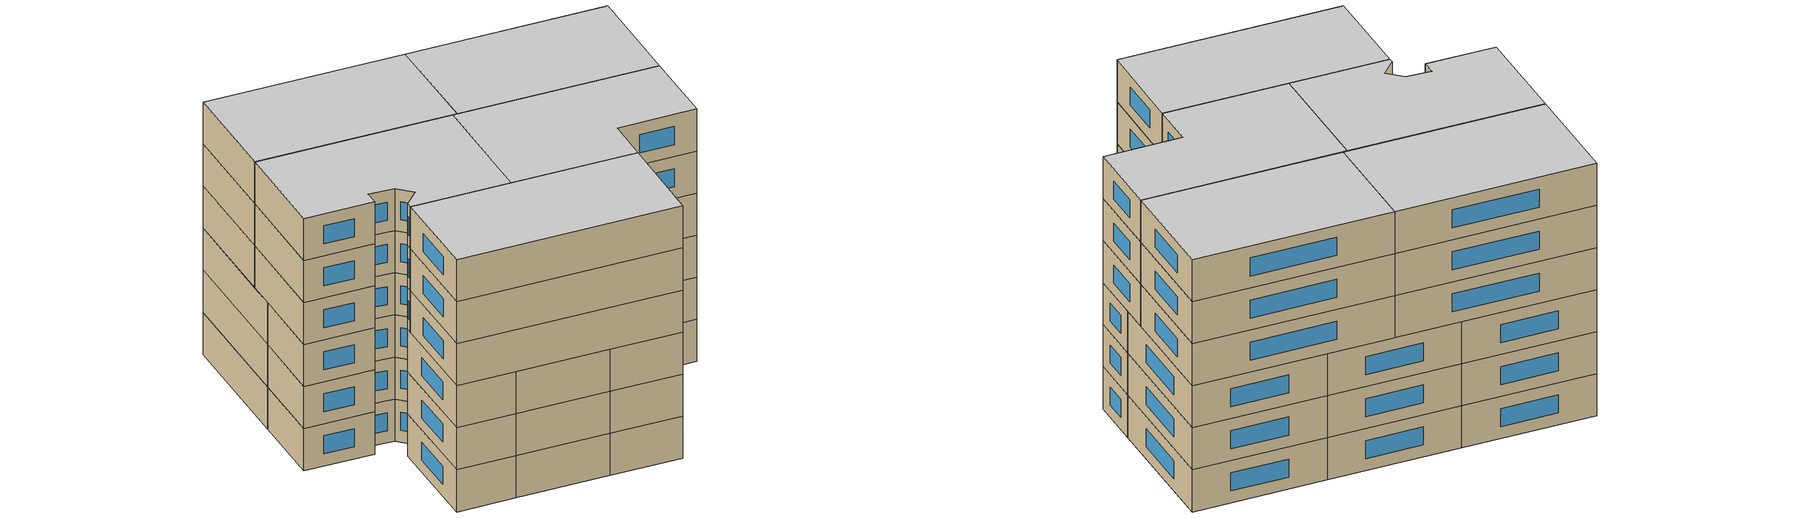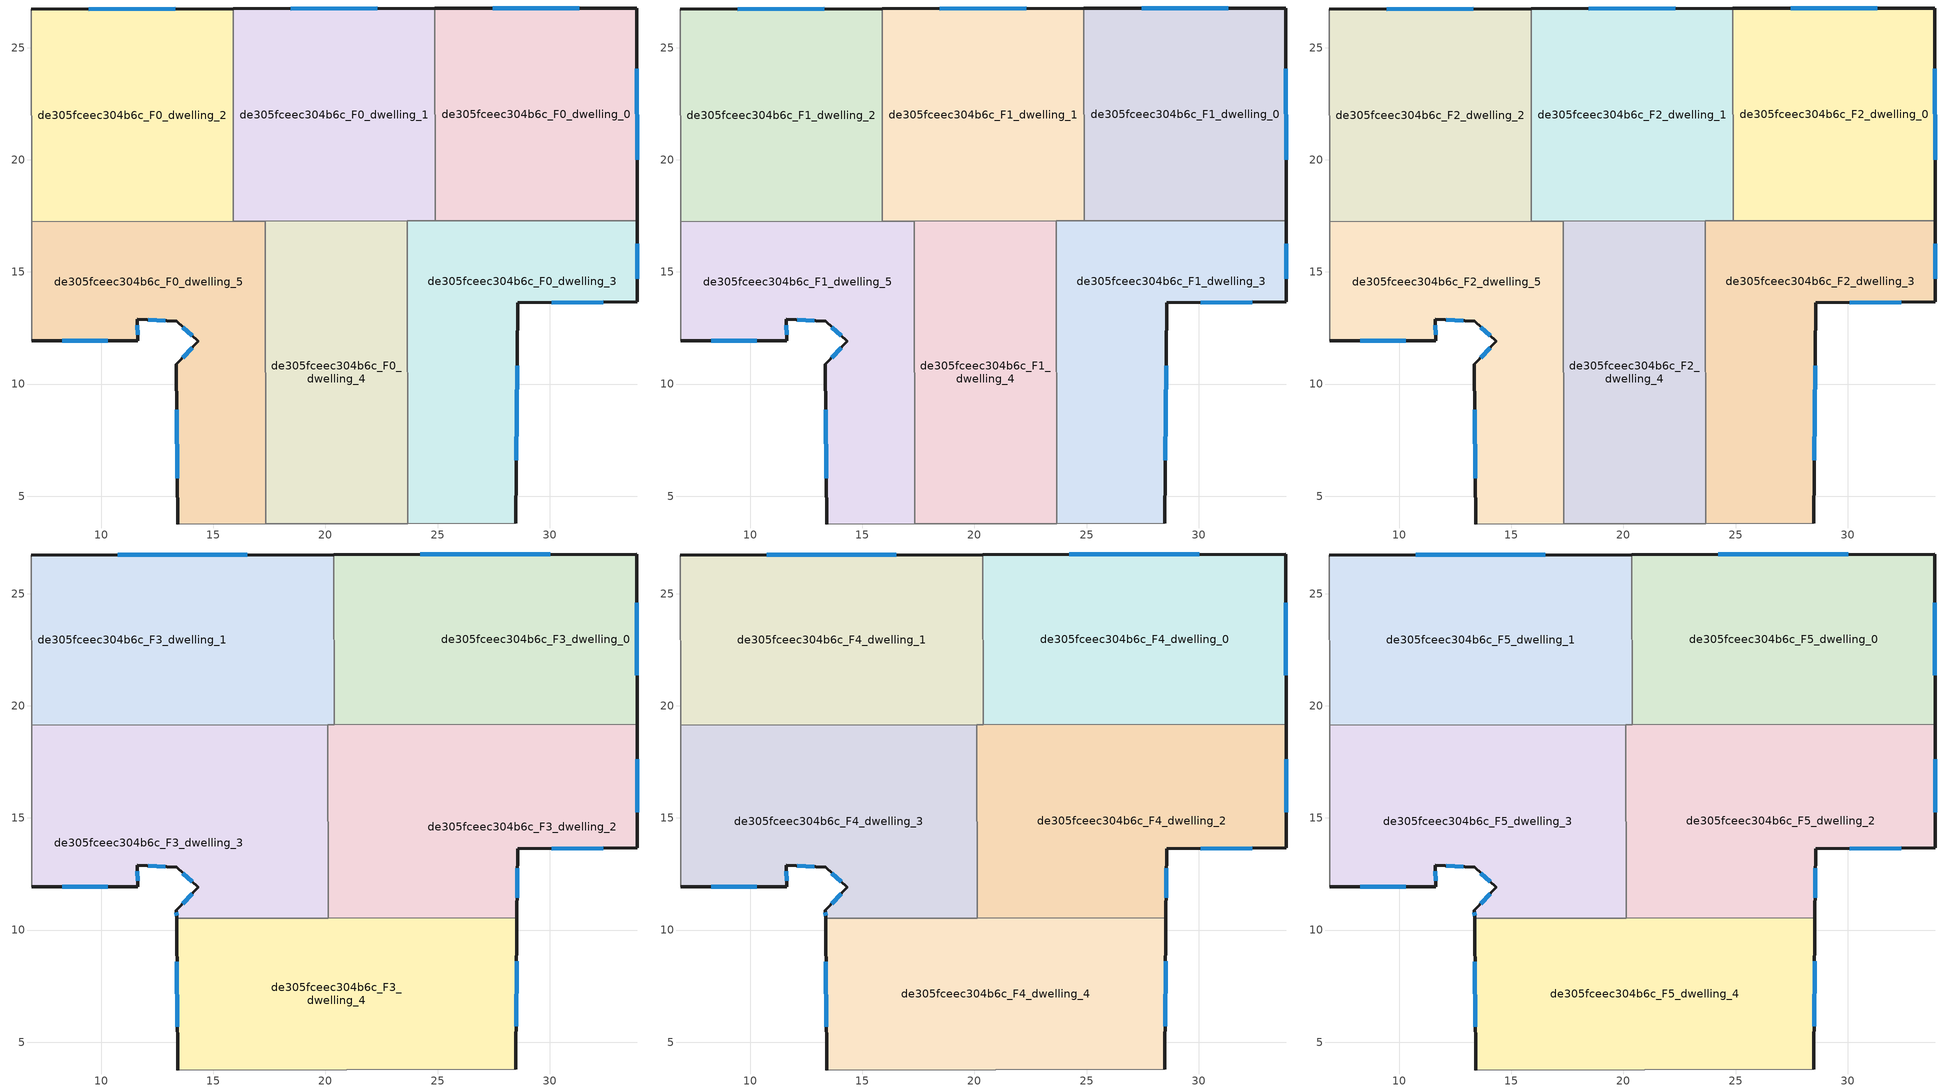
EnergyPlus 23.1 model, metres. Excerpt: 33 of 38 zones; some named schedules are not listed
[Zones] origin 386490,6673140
de305fceec304b6c_F0_dwelling_0
 floor ground (EU_floor_Construction): 33.88,26.77 33.9,17.29 24.9,17.28 24.88,26.75 z0
 wall outside (EU_wall_Construction): 33.9,17.29 33.88,26.77 24.88,26.75 z0:3
 wall to de305fceec304b6c_F0_dwelling_1 (EU_wall_Construction): 24.88,26.75 24.9,17.28 z0:3
 wall to de305fceec304b6c_F0_dwelling_3 (EU_wall_Construction): 24.9,17.28 33.9,17.29 z0:3
 window (EU_Window_Construction): 31.31,26.76 27.45,26.75 / 33.89,20 33.88,24.06 z0.86:2.14
de305fceec304b6c_F0_dwelling_1
 floor ground (EU_floor_Construction): 24.88,26.75 24.9,17.28 15.9,17.26 15.88,26.73 z0
 wall outside (EU_wall_Construction): 24.88,26.75 15.88,26.73 z0:3
 wall to de305fceec304b6c_F0_dwelling_2 (EU_wall_Construction): 15.88,26.73 15.9,17.26 z0:3
 wall to de305fceec304b6c_F0_dwelling_4 (EU_wall_Construction): 17.33,17.26 23.65,17.27 z0:3
 wall to de305fceec304b6c_F0_dwelling_3 (EU_wall_Construction): 23.65,17.27 24.9,17.28 z0:3
 wall to de305fceec304b6c_F0_dwelling_5 (EU_wall_Construction): 15.9,17.26 17.33,17.26 z0:3
 window (EU_Window_Construction): 22.31,26.74 18.45,26.74 z0.86:2.14
de305fceec304b6c_F0_dwelling_2
 floor ground (EU_floor_Construction): 15.88,26.73 15.9,17.26 6.9,17.24 6.89,26.72 z0
 wall outside (EU_wall_Construction): 15.88,26.73 6.89,26.72 z0:3
 wall adiabatic (EU_wall_Construction): 6.89,26.72 6.9,17.24 z0:3
 wall to de305fceec304b6c_F0_dwelling_5 (EU_wall_Construction): 6.9,17.24 15.9,17.26 z0:3
 window (EU_Window_Construction): 13.31,26.73 9.46,26.72 z0.86:2.14
de305fceec304b6c_F0_dwelling_3
 floor ground (EU_floor_Construction): 33.9,17.29 33.9,13.67 28.57,13.62 28.49,3.79 23.67,3.78 23.65,17.27 z0
 wall outside (EU_wall_Construction): 28.49,3.79 28.57,13.62 33.9,13.67 33.9,17.29 z0:3
 wall adiabatic (EU_wall_Construction): 23.67,3.78 28.49,3.79 z0:3
 wall to de305fceec304b6c_F0_dwelling_4 (EU_wall_Construction): 23.65,17.27 23.67,3.78 z0:3
 window (EU_Window_Construction): 28.51,6.6 28.54,10.81 / 33.9,14.71 33.9,16.26 / 30.09,13.64 32.38,13.66 z0.86:2.14
de305fceec304b6c_F0_dwelling_4
 floor ground (EU_floor_Construction): 23.65,17.27 23.67,3.78 17.35,3.77 17.33,17.26 z0
 wall to de305fceec304b6c_F0_dwelling_5 (EU_wall_Construction): 17.33,17.26 17.35,3.77 z0:3
 wall adiabatic (EU_wall_Construction): 17.35,3.77 23.67,3.78 z0:3
de305fceec304b6c_F0_dwelling_5
 floor ground (EU_floor_Construction): 17.33,17.26 17.35,3.77 13.41,3.76 13.36,10.89 14.33,11.91 13.37,12.79 11.61,12.89 11.64,11.93 6.91,11.93 6.9,17.24 z0
 wall outside (EU_wall_Construction): 6.91,11.93 11.64,11.93 11.61,12.89 13.37,12.79 14.33,11.91 13.36,10.89 13.41,3.76 z0:3
 wall adiabatic (EU_wall_Construction): 6.9,17.24 6.91,11.93 / 13.41,3.76 17.35,3.77 z0:3
 window (EU_Window_Construction): 8.26,11.93 10.29,11.93 / 13.38,8.85 13.4,5.8 / 14.06,11.62 13.64,11.18 / 13.65,12.54 14.06,12.16 / 12.11,12.86 12.87,12.82 / 11.63,12.21 11.62,12.61 z0.86:2.14
de305fceec304b6c_F1_dwelling_0
 floor to de305fceec304b6c_F0_dwelling_0 (EU_floor_Construction): 33.88,26.77 33.9,17.29 24.9,17.28 24.88,26.75 z3
 wall outside (EU_wall_Construction): 33.9,17.29 33.88,26.77 24.88,26.75 z3:6
 wall to de305fceec304b6c_F1_dwelling_1 (EU_wall_Construction): 24.88,26.75 24.9,17.28 z3:6
 wall to de305fceec304b6c_F1_dwelling_3 (EU_wall_Construction): 24.9,17.28 33.9,17.29 z3:6
 window (EU_Window_Construction): 31.31,26.76 27.45,26.75 / 33.89,20 33.88,24.06 z3.86:5.14
de305fceec304b6c_F1_dwelling_1
 floor to de305fceec304b6c_F0_dwelling_1 (EU_floor_Construction): 24.88,26.75 24.9,17.28 15.9,17.26 15.88,26.73 z3
 wall outside (EU_wall_Construction): 24.88,26.75 15.88,26.73 z3:6
 wall to de305fceec304b6c_F1_dwelling_2 (EU_wall_Construction): 15.88,26.73 15.9,17.26 z3:6
 wall to de305fceec304b6c_F1_dwelling_4 (EU_wall_Construction): 17.33,17.26 23.65,17.27 z3:6
 wall to de305fceec304b6c_F1_dwelling_3 (EU_wall_Construction): 23.65,17.27 24.9,17.28 z3:6
 wall to de305fceec304b6c_F1_dwelling_5 (EU_wall_Construction): 15.9,17.26 17.33,17.26 z3:6
 window (EU_Window_Construction): 22.31,26.74 18.45,26.74 z3.86:5.14
de305fceec304b6c_F1_dwelling_2
 floor to de305fceec304b6c_F0_dwelling_2 (EU_floor_Construction): 15.88,26.73 15.9,17.26 6.9,17.24 6.89,26.72 z3
 wall outside (EU_wall_Construction): 15.88,26.73 6.89,26.72 z3:6
 wall adiabatic (EU_wall_Construction): 6.89,26.72 6.9,17.24 z3:6
 wall to de305fceec304b6c_F1_dwelling_5 (EU_wall_Construction): 6.9,17.24 15.9,17.26 z3:6
 window (EU_Window_Construction): 13.31,26.73 9.46,26.72 z3.86:5.14
de305fceec304b6c_F1_dwelling_3
 floor to de305fceec304b6c_F0_dwelling_3 (EU_floor_Construction): 33.9,17.29 33.9,13.67 28.57,13.62 28.49,3.79 23.67,3.78 23.65,17.27 z3
 wall outside (EU_wall_Construction): 28.49,3.79 28.57,13.62 33.9,13.67 33.9,17.29 z3:6
 wall adiabatic (EU_wall_Construction): 23.67,3.78 28.49,3.79 z3:6
 wall to de305fceec304b6c_F1_dwelling_4 (EU_wall_Construction): 23.65,17.27 23.67,3.78 z3:6
 window (EU_Window_Construction): 28.51,6.6 28.54,10.81 / 33.9,14.71 33.9,16.26 / 30.09,13.64 32.38,13.66 z3.86:5.14
de305fceec304b6c_F1_dwelling_4
 floor to de305fceec304b6c_F0_dwelling_4 (EU_floor_Construction): 23.65,17.27 23.67,3.78 17.35,3.77 17.33,17.26 z3
 wall to de305fceec304b6c_F1_dwelling_5 (EU_wall_Construction): 17.33,17.26 17.35,3.77 z3:6
 wall adiabatic (EU_wall_Construction): 17.35,3.77 23.67,3.78 z3:6
de305fceec304b6c_F1_dwelling_5
 floor to de305fceec304b6c_F0_dwelling_5 (EU_floor_Construction): 17.33,17.26 17.35,3.77 13.41,3.76 13.36,10.89 14.33,11.91 13.37,12.79 11.61,12.89 11.64,11.93 6.91,11.93 6.9,17.24 z3
 wall outside (EU_wall_Construction): 6.91,11.93 11.64,11.93 11.61,12.89 13.37,12.79 14.33,11.91 13.36,10.89 13.41,3.76 z3:6
 wall adiabatic (EU_wall_Construction): 6.9,17.24 6.91,11.93 / 13.41,3.76 17.35,3.77 z3:6
 window (EU_Window_Construction): 8.26,11.93 10.29,11.93 / 13.38,8.85 13.4,5.8 / 14.06,11.62 13.64,11.18 / 13.65,12.54 14.06,12.16 / 12.11,12.86 12.87,12.82 / 11.63,12.21 11.62,12.61 z3.86:5.14
de305fceec304b6c_F2_dwelling_0
 floor to de305fceec304b6c_F1_dwelling_0 (EU_floor_Construction): 33.88,26.77 33.9,17.29 24.9,17.28 24.88,26.75 z6
 wall outside (EU_wall_Construction): 33.9,17.29 33.88,26.77 24.88,26.75 z6:9
 wall to de305fceec304b6c_F2_dwelling_1 (EU_wall_Construction): 24.88,26.75 24.9,17.28 z6:9
 wall to de305fceec304b6c_F2_dwelling_3 (EU_wall_Construction): 24.9,17.28 33.9,17.29 z6:9
 window (EU_Window_Construction): 31.31,26.76 27.45,26.75 / 33.89,20 33.88,24.06 z6.86:8.14
 ceiling adiabatic (EU_roof_Construction): 33.9,17.29 33.89,19.19 24.9,19.17 24.9,17.28 z9
de305fceec304b6c_F2_dwelling_1
 floor to de305fceec304b6c_F1_dwelling_1 (EU_floor_Construction): 24.88,26.75 24.9,17.28 15.9,17.26 15.88,26.73 z6
 wall outside (EU_wall_Construction): 24.88,26.75 15.88,26.73 z6:9
 wall to de305fceec304b6c_F2_dwelling_2 (EU_wall_Construction): 15.88,26.73 15.9,17.26 z6:9
 wall to de305fceec304b6c_F2_dwelling_4 (EU_wall_Construction): 17.33,17.26 23.65,17.27 z6:9
 wall to de305fceec304b6c_F2_dwelling_3 (EU_wall_Construction): 23.65,17.27 24.9,17.28 z6:9
 wall to de305fceec304b6c_F2_dwelling_5 (EU_wall_Construction): 15.9,17.26 17.33,17.26 z6:9
 window (EU_Window_Construction): 22.31,26.74 18.45,26.74 z6.86:8.14
 ceiling adiabatic (EU_roof_Construction): 24.9,17.28 24.9,19.17 20.11,19.16 20.12,17.27 z9
de305fceec304b6c_F2_dwelling_2
 floor to de305fceec304b6c_F1_dwelling_2 (EU_floor_Construction): 15.88,26.73 15.9,17.26 6.9,17.24 6.89,26.72 z6
 wall outside (EU_wall_Construction): 15.88,26.73 6.89,26.72 z6:9
 wall adiabatic (EU_wall_Construction): 6.89,26.72 6.9,17.24 z6:9
 wall to de305fceec304b6c_F2_dwelling_5 (EU_wall_Construction): 6.9,17.24 15.9,17.26 z6:9
 window (EU_Window_Construction): 13.31,26.73 9.46,26.72 z6.86:8.14
de305fceec304b6c_F2_dwelling_3
 floor to de305fceec304b6c_F1_dwelling_3 (EU_floor_Construction): 33.9,17.29 33.9,13.67 28.57,13.62 28.49,3.79 23.67,3.78 23.65,17.27 z6
 wall outside (EU_wall_Construction): 28.49,3.79 28.57,13.62 33.9,13.67 33.9,17.29 z6:9
 wall adiabatic (EU_wall_Construction): 23.67,3.78 28.49,3.79 z6:9
 wall to de305fceec304b6c_F2_dwelling_4 (EU_wall_Construction): 23.65,17.27 23.67,3.78 z6:9
 window (EU_Window_Construction): 28.51,6.6 28.54,10.81 / 33.9,14.71 33.9,16.26 / 30.09,13.64 32.38,13.66 z6.86:8.14
de305fceec304b6c_F2_dwelling_4
 floor to de305fceec304b6c_F1_dwelling_4 (EU_floor_Construction): 23.65,17.27 23.67,3.78 17.35,3.77 17.33,17.26 z6
 wall to de305fceec304b6c_F2_dwelling_5 (EU_wall_Construction): 17.33,17.26 17.35,3.77 z6:9
 wall adiabatic (EU_wall_Construction): 17.35,3.77 23.67,3.78 z6:9
de305fceec304b6c_F2_dwelling_5
 floor to de305fceec304b6c_F1_dwelling_5 (EU_floor_Construction): 17.33,17.26 17.35,3.77 13.41,3.76 13.36,10.89 14.33,11.91 13.37,12.79 11.61,12.89 11.64,11.93 6.91,11.93 6.9,17.24 z6
 wall outside (EU_wall_Construction): 6.91,11.93 11.64,11.93 11.61,12.89 13.37,12.79 14.33,11.91 13.36,10.89 13.41,3.76 z6:9
 wall adiabatic (EU_wall_Construction): 6.9,17.24 6.91,11.93 / 13.41,3.76 17.35,3.77 z6:9
 window (EU_Window_Construction): 8.26,11.93 10.29,11.93 / 13.38,8.85 13.4,5.8 / 14.06,11.62 13.64,11.18 / 13.65,12.54 14.06,12.16 / 12.11,12.86 12.87,12.82 / 11.63,12.21 11.62,12.61 z6.86:8.14
de305fceec304b6c_F3_dwelling_0
 floor to de305fceec304b6c_F2_dwelling_0 (EU_floor_Construction): 33.88,26.77 33.89,19.19 24.9,19.17 24.88,26.75 z9
 floor to de305fceec304b6c_F2_dwelling_1 (EU_floor_Construction): 24.88,26.75 24.9,19.17 20.4,19.16 20.38,26.74 z9
 wall outside (EU_wall_Construction): 33.89,19.19 33.88,26.77 20.38,26.74 z9:12
 wall to de305fceec304b6c_F3_dwelling_1 (EU_wall_Construction): 20.38,26.74 20.4,19.16 z9:12
 wall to de305fceec304b6c_F3_dwelling_2 (EU_wall_Construction): 20.4,19.16 33.89,19.19 z9:12
 window (EU_Window_Construction): 30.02,26.76 24.24,26.75 / 33.89,21.35 33.88,24.6 z9.86:11.14
de305fceec304b6c_F3_dwelling_1
 floor to de305fceec304b6c_F2_dwelling_1 (EU_floor_Construction): 20.38,26.74 20.4,19.16 15.9,19.15 15.88,26.73 z9
 floor to de305fceec304b6c_F2_dwelling_2 (EU_floor_Construction): 15.88,26.73 15.9,19.15 6.9,19.14 6.89,26.72 z9
 wall outside (EU_wall_Construction): 20.38,26.74 6.89,26.72 z9:12
 wall adiabatic (EU_wall_Construction): 6.89,26.72 6.9,19.14 z9:12
 wall to de305fceec304b6c_F3_dwelling_3 (EU_wall_Construction): 6.9,19.14 20.11,19.16 z9:12
 wall to de305fceec304b6c_F3_dwelling_2 (EU_wall_Construction): 20.11,19.16 20.4,19.16 z9:12
 window (EU_Window_Construction): 16.53,26.73 10.74,26.72 z9.86:11.14
de305fceec304b6c_F3_dwelling_2
 floor to de305fceec304b6c_F2_dwelling_3 (EU_floor_Construction): 33.9,17.29 33.9,13.67 28.57,13.62 28.54,10.55 23.66,10.54 23.65,17.27 z9
 floor to de305fceec304b6c_F2_dwelling_4 (EU_floor_Construction): 23.65,17.27 23.66,10.54 20.13,10.54 20.12,17.27 z9
 floor adiabatic (EU_floor_Construction): 33.89,19.19 33.9,13.67 33.9,17.29 20.12,17.27 20.11,19.16 z9
 wall outside (EU_wall_Construction): 28.54,10.55 28.57,13.62 33.9,13.67 33.89,19.19 z9:12
 wall to de305fceec304b6c_F3_dwelling_3 (EU_wall_Construction): 20.11,19.16 20.13,10.54 z9:12
 wall to de305fceec304b6c_F3_dwelling_4 (EU_wall_Construction): 20.13,10.54 28.54,10.55 z9:12
 window (EU_Window_Construction): 30.09,13.64 32.38,13.66 / 28.55,11.43 28.56,12.75 / 33.9,15.25 33.9,17.61 z9.86:11.14
de305fceec304b6c_F3_dwelling_3
 floor to de305fceec304b6c_F2_dwelling_2 (EU_floor_Construction): 15.9,19.15 15.9,17.26 6.9,17.24 6.9,19.14 z9
 floor to de305fceec304b6c_F2_dwelling_5 (EU_floor_Construction): 17.33,17.26 17.34,10.53 13.36,10.53 13.36,10.89 14.33,11.91 13.37,12.79 11.61,12.89 11.64,11.93 6.91,11.93 6.9,17.24 z9
 floor to de305fceec304b6c_F2_dwelling_1 (EU_floor_Construction): 20.11,19.16 20.12,17.27 15.9,17.26 15.9,19.15 z9
 floor to de305fceec304b6c_F2_dwelling_4 (EU_floor_Construction): 20.12,17.27 20.13,10.54 17.34,10.53 17.33,17.26 z9
 wall outside (EU_wall_Construction): 6.91,11.93 11.64,11.93 11.61,12.89 13.37,12.79 14.33,11.91 13.36,10.89 13.36,10.53 z9:12
 wall adiabatic (EU_wall_Construction): 6.9,19.14 6.91,11.93 z9:12
 wall to de305fceec304b6c_F3_dwelling_4 (EU_wall_Construction): 13.36,10.53 20.13,10.54 z9:12
 window (EU_Window_Construction): 8.26,11.93 10.29,11.93 / 13.36,10.78 13.36,10.63 / 14.06,11.62 13.64,11.18 / 13.65,12.54 14.06,12.16 / 12.11,12.86 12.87,12.82 / 11.63,12.21 11.62,12.61 z9.86:11.14
de305fceec304b6c_F3_dwelling_4
 floor to de305fceec304b6c_F2_dwelling_4 (EU_floor_Construction): 23.66,10.54 23.67,3.78 17.35,3.77 17.34,10.53 z9
 floor to de305fceec304b6c_F2_dwelling_3 (EU_floor_Construction): 28.54,10.55 28.49,3.79 23.67,3.78 23.66,10.54 z9
 floor to de305fceec304b6c_F2_dwelling_5 (EU_floor_Construction): 17.34,10.53 17.35,3.77 13.41,3.76 13.36,10.53 z9
 wall outside (EU_wall_Construction): 28.49,3.79 28.54,10.55 / 13.36,10.53 13.41,3.76 z9:12
 wall adiabatic (EU_wall_Construction): 13.41,3.76 28.49,3.79 z9:12
 window (EU_Window_Construction): 28.5,5.72 28.53,8.62 / 13.38,8.59 13.4,5.7 z9.86:11.14
de305fceec304b6c_F4_dwelling_0
 floor to de305fceec304b6c_F3_dwelling_0 (EU_floor_Construction): 33.88,26.77 33.89,19.19 20.4,19.16 20.38,26.74 z12
 wall outside (EU_wall_Construction): 33.89,19.19 33.88,26.77 20.38,26.74 z12:15
 wall to de305fceec304b6c_F4_dwelling_1 (EU_wall_Construction): 20.38,26.74 20.4,19.16 z12:15
 wall to de305fceec304b6c_F4_dwelling_2 (EU_wall_Construction): 20.4,19.16 33.89,19.19 z12:15
 window (EU_Window_Construction): 30.02,26.76 24.24,26.75 / 33.89,21.35 33.88,24.6 z12.86:14.14
de305fceec304b6c_F4_dwelling_1
 floor to de305fceec304b6c_F3_dwelling_1 (EU_floor_Construction): 20.38,26.74 20.4,19.16 6.9,19.14 6.89,26.72 z12
 wall outside (EU_wall_Construction): 20.38,26.74 6.89,26.72 z12:15
 wall adiabatic (EU_wall_Construction): 6.89,26.72 6.9,19.14 z12:15
 wall to de305fceec304b6c_F4_dwelling_3 (EU_wall_Construction): 6.9,19.14 20.11,19.16 z12:15
 wall to de305fceec304b6c_F4_dwelling_2 (EU_wall_Construction): 20.11,19.16 20.4,19.16 z12:15
 window (EU_Window_Construction): 16.53,26.73 10.74,26.72 z12.86:14.14
de305fceec304b6c_F4_dwelling_2
 floor to de305fceec304b6c_F3_dwelling_2 (EU_floor_Construction): 33.89,19.19 33.9,13.67 28.57,13.62 28.54,10.55 20.13,10.54 20.11,19.16 z12
 wall outside (EU_wall_Construction): 28.54,10.55 28.57,13.62 33.9,13.67 33.89,19.19 z12:15
 wall to de305fceec304b6c_F4_dwelling_3 (EU_wall_Construction): 20.11,19.16 20.13,10.54 z12:15
 wall to de305fceec304b6c_F4_dwelling_4 (EU_wall_Construction): 20.13,10.54 28.54,10.55 z12:15
 window (EU_Window_Construction): 30.09,13.64 32.38,13.66 / 28.55,11.43 28.56,12.75 / 33.9,15.25 33.9,17.61 z12.86:14.14
de305fceec304b6c_F4_dwelling_3
 floor to de305fceec304b6c_F3_dwelling_3 (EU_floor_Construction): 20.11,19.16 20.13,10.54 13.36,10.53 13.36,10.89 14.33,11.91 13.37,12.79 11.61,12.89 11.64,11.93 6.91,11.93 6.9,19.14 z12
 wall outside (EU_wall_Construction): 6.91,11.93 11.64,11.93 11.61,12.89 13.37,12.79 14.33,11.91 13.36,10.89 13.36,10.53 z12:15
 wall adiabatic (EU_wall_Construction): 6.9,19.14 6.91,11.93 z12:15
 wall to de305fceec304b6c_F4_dwelling_4 (EU_wall_Construction): 13.36,10.53 20.13,10.54 z12:15
 window (EU_Window_Construction): 8.26,11.93 10.29,11.93 / 13.36,10.78 13.36,10.63 / 14.06,11.62 13.64,11.18 / 13.65,12.54 14.06,12.16 / 12.11,12.86 12.87,12.82 / 11.63,12.21 11.62,12.61 z12.86:14.14
de305fceec304b6c_F4_dwelling_4
 floor to de305fceec304b6c_F3_dwelling_4 (EU_floor_Construction): 28.54,10.55 28.49,3.79 13.41,3.76 13.36,10.53 z12
 wall outside (EU_wall_Construction): 28.49,3.79 28.54,10.55 / 13.36,10.53 13.41,3.76 z12:15
 wall adiabatic (EU_wall_Construction): 13.41,3.76 28.49,3.79 z12:15
 window (EU_Window_Construction): 28.5,5.72 28.53,8.62 / 13.38,8.59 13.4,5.7 z12.86:14.14
de305fceec304b6c_F5_dwelling_0
 floor to de305fceec304b6c_F4_dwelling_0 (EU_floor_Construction): 33.88,26.77 33.89,19.19 20.4,19.16 20.38,26.74 z15
 wall outside (EU_wall_Construction): 33.89,19.19 33.88,26.77 20.38,26.74 z15:18
 wall to de305fceec304b6c_F5_dwelling_1 (EU_wall_Construction): 20.38,26.74 20.4,19.16 z15:18
 wall to de305fceec304b6c_F5_dwelling_2 (EU_wall_Construction): 20.4,19.16 33.89,19.19 z15:18
 window (EU_Window_Construction): 30.02,26.76 24.24,26.75 / 33.89,21.35 33.88,24.6 z15.86:17.14
 ceiling to de305fceec304b6c_F6_dwelling_0 (EU_floor_Construction): 33.89,19.19 33.88,26.77 20.38,26.74 20.4,19.16 z18
de305fceec304b6c_F5_dwelling_1
 floor to de305fceec304b6c_F4_dwelling_1 (EU_floor_Construction): 20.38,26.74 20.4,19.16 6.9,19.14 6.89,26.72 z15
 wall outside (EU_wall_Construction): 20.38,26.74 6.89,26.72 z15:18
 wall adiabatic (EU_wall_Construction): 6.89,26.72 6.9,19.14 z15:18
 wall to de305fceec304b6c_F5_dwelling_3 (EU_wall_Construction): 6.9,19.14 20.11,19.16 z15:18
 wall to de305fceec304b6c_F5_dwelling_2 (EU_wall_Construction): 20.11,19.16 20.4,19.16 z15:18
 window (EU_Window_Construction): 16.53,26.73 10.74,26.72 z15.86:17.14
 ceiling to de305fceec304b6c_F6_dwelling_1 (EU_floor_Construction): 20.4,19.16 20.38,26.74 6.89,26.72 6.9,19.14 z18
de305fceec304b6c_F5_dwelling_2
 floor to de305fceec304b6c_F4_dwelling_2 (EU_floor_Construction): 33.89,19.19 33.9,13.67 28.57,13.62 28.54,10.55 20.13,10.54 20.11,19.16 z15
 wall outside (EU_wall_Construction): 28.54,10.55 28.57,13.62 33.9,13.67 33.89,19.19 z15:18
 wall to de305fceec304b6c_F5_dwelling_3 (EU_wall_Construction): 20.11,19.16 20.13,10.54 z15:18
 wall to de305fceec304b6c_F5_dwelling_4 (EU_wall_Construction): 20.13,10.54 28.54,10.55 z15:18
 window (EU_Window_Construction): 30.09,13.64 32.38,13.66 / 28.55,11.43 28.56,12.75 / 33.9,15.25 33.9,17.61 z15.86:17.14
 ceiling to de305fceec304b6c_F6_dwelling_2 (EU_floor_Construction): 33.9,13.67 33.89,19.19 20.11,19.16 20.13,10.54 28.54,10.55 28.57,13.62 z18
de305fceec304b6c_F5_dwelling_3
 floor to de305fceec304b6c_F4_dwelling_3 (EU_floor_Construction): 20.11,19.16 20.13,10.54 13.36,10.53 13.36,10.89 14.33,11.91 13.37,12.79 11.61,12.89 11.64,11.93 6.91,11.93 6.9,19.14 z15
 wall outside (EU_wall_Construction): 6.91,11.93 11.64,11.93 11.61,12.89 13.37,12.79 14.33,11.91 13.36,10.89 13.36,10.53 z15:18
 wall adiabatic (EU_wall_Construction): 6.9,19.14 6.91,11.93 z15:18
 wall to de305fceec304b6c_F5_dwelling_4 (EU_wall_Construction): 13.36,10.53 20.13,10.54 z15:18
 window (EU_Window_Construction): 8.26,11.93 10.29,11.93 / 13.36,10.78 13.36,10.63 / 14.06,11.62 13.64,11.18 / 13.65,12.54 14.06,12.16 / 12.11,12.86 12.87,12.82 / 11.63,12.21 11.62,12.61 z15.86:17.14
 ceiling to de305fceec304b6c_F6_dwelling_3 (EU_floor_Construction): 20.13,10.54 20.11,19.16 6.9,19.14 6.91,11.93 11.64,11.93 11.61,12.89 13.37,12.79 14.33,11.91 13.36,10.89 13.36,10.53 z18
de305fceec304b6c_F5_dwelling_4
 floor to de305fceec304b6c_F4_dwelling_4 (EU_floor_Construction): 28.54,10.55 28.49,3.79 13.41,3.76 13.36,10.53 z15
 wall outside (EU_wall_Construction): 28.49,3.79 28.54,10.55 / 13.36,10.53 13.41,3.76 z15:18
 wall adiabatic (EU_wall_Construction): 13.41,3.76 28.49,3.79 z15:18
 window (EU_Window_Construction): 28.5,5.72 28.53,8.62 / 13.38,8.59 13.4,5.7 z15.86:17.14
 ceiling to de305fceec304b6c_F6_dwelling_4 (EU_floor_Construction): 28.49,3.79 28.54,10.55 13.36,10.53 13.41,3.76 z18
[Building]
EU S2 Campaign: North Axis=0; Terrain=City; Solar Distribution=FullExterior
[Site:Location]
Helsinki-Vantaa.AP: Latitude=60.317; Longitude=24.963; Time Zone=2; Elevation=54.6
[SizingPeriod:WeatherFileDays]
AnnualSizingPeriod: Begin Month=1; Begin Day of Month=1; End Month=12; End Day of Month=31; Day of Week for Start Day=Monday; Use Weather File Daylight Saving Period=No; Use Weather File Rain and Snow Indicators=No
[MATERIAL]
EU_InternalMass_Material: Roughness=MediumRough; Thickness=0.1; Conductivity=1; Density=1800; Specific Heat=900; Thermal Absorptance=0.9; Solar Absorptance=0.7; Visible Absorptance=0.7
[MATERIAL:NOMASS] Roughness=MediumRough; Thermal Absorptance=0.9; Solar Absorptance=0.7; Visible Absorptance=0.7
Name | Thermal Resistance
EU_wall_NoMass | 1.10183
EU_roof_NoMass; EU_floor_NoMass | 1.70606
[WINDOWMATERIAL:SIMPLEGLAZINGSYSTEM]
EU_Window_SimpleGlazing: UFactor=3.11035; Solar Heat Gain Coefficient=0.8; Visible Transmittance=0.8
[CONSTRUCTION]
EU_wall_Construction: EU_wall_NoMass
EU_roof_Construction: EU_roof_NoMass
EU_floor_Construction: EU_floor_NoMass
EU_Window_Construction: EU_Window_SimpleGlazing
EU_InternalMass_Construction: EU_InternalMass_Material
[ZONE] Type=1; Multiplier=1; Ceiling Height=autocalculate; Floor Area=autocalculate; Part of Total Floor Area=Yes
Name | Volume
de305fceec304b6c_F0_dwelling_0; de305fceec304b6c_F1_dwelling_0; de305fceec304b6c_F2_dwelling_0; de305fceec304b6c_F0_dwelling_5; de305fceec304b6c_F1_dwelling_5; de305fceec304b6c_F2_dwelling_5 | 255.741
de305fceec304b6c_F3_dwelling_0; de305fceec304b6c_F4_dwelling_0; de305fceec304b6c_F5_dwelling_0 | 306.9
de305fceec304b6c_F0_dwelling_1; de305fceec304b6c_F1_dwelling_1; de305fceec304b6c_F2_dwelling_1 | 255.755
de305fceec304b6c_F3_dwelling_1; de305fceec304b6c_F4_dwelling_1; de305fceec304b6c_F5_dwelling_1 | 306.923
de305fceec304b6c_F0_dwelling_2; de305fceec304b6c_F1_dwelling_2; de305fceec304b6c_F2_dwelling_2 | 255.742
de305fceec304b6c_F3_dwelling_2; de305fceec304b6c_F4_dwelling_2; de305fceec304b6c_F5_dwelling_2 | 306.907
de305fceec304b6c_F0_dwelling_3; de305fceec304b6c_F1_dwelling_3; de305fceec304b6c_F2_dwelling_3 | 255.75
de305fceec304b6c_F3_dwelling_3; de305fceec304b6c_F4_dwelling_3; de305fceec304b6c_F5_dwelling_3 | 306.893
de305fceec304b6c_F0_dwelling_4; de305fceec304b6c_F1_dwelling_4; de305fceec304b6c_F2_dwelling_4 | 255.801
de305fceec304b6c_F3_dwelling_4; de305fceec304b6c_F4_dwelling_4; de305fceec304b6c_F5_dwelling_4 | 306.904
[INTERNALMASS] Construction=EU_InternalMass_Construction
Name | Zone or ZoneList | Surface Area
de305fceec304b6c_F0_dwelling_0_EU_InternalMass | de305fceec304b6c_F0_dwelling_0 | 85.2471
de305fceec304b6c_F0_dwelling_1_EU_InternalMass | de305fceec304b6c_F0_dwelling_1 | 85.2518
de305fceec304b6c_F0_dwelling_2_EU_InternalMass | de305fceec304b6c_F0_dwelling_2 | 85.2471
de305fceec304b6c_F0_dwelling_3_EU_InternalMass | de305fceec304b6c_F0_dwelling_3 | 85.25
de305fceec304b6c_F0_dwelling_4_EU_InternalMass | de305fceec304b6c_F0_dwelling_4 | 85.2666
de305fceec304b6c_F0_dwelling_5_EU_InternalMass | de305fceec304b6c_F0_dwelling_5 | 85.2477
de305fceec304b6c_F1_dwelling_0_EU_InternalMass | de305fceec304b6c_F1_dwelling_0 | 85.2471
de305fceec304b6c_F1_dwelling_1_EU_InternalMass | de305fceec304b6c_F1_dwelling_1 | 85.2518
de305fceec304b6c_F1_dwelling_2_EU_InternalMass | de305fceec304b6c_F1_dwelling_2 | 85.2471
de305fceec304b6c_F1_dwelling_3_EU_InternalMass | de305fceec304b6c_F1_dwelling_3 | 85.25
de305fceec304b6c_F1_dwelling_4_EU_InternalMass | de305fceec304b6c_F1_dwelling_4 | 85.2666
de305fceec304b6c_F1_dwelling_5_EU_InternalMass | de305fceec304b6c_F1_dwelling_5 | 85.2477
de305fceec304b6c_F2_dwelling_0_EU_InternalMass | de305fceec304b6c_F2_dwelling_0 | 85.2471
de305fceec304b6c_F2_dwelling_1_EU_InternalMass | de305fceec304b6c_F2_dwelling_1 | 85.2518
de305fceec304b6c_F2_dwelling_2_EU_InternalMass | de305fceec304b6c_F2_dwelling_2 | 85.2471
de305fceec304b6c_F2_dwelling_3_EU_InternalMass | de305fceec304b6c_F2_dwelling_3 | 85.25
de305fceec304b6c_F2_dwelling_4_EU_InternalMass | de305fceec304b6c_F2_dwelling_4 | 85.2666
de305fceec304b6c_F2_dwelling_5_EU_InternalMass | de305fceec304b6c_F2_dwelling_5 | 85.2477
de305fceec304b6c_F3_dwelling_0_EU_InternalMass | de305fceec304b6c_F3_dwelling_0 | 102.3
de305fceec304b6c_F3_dwelling_1_EU_InternalMass | de305fceec304b6c_F3_dwelling_1 | 102.308
de305fceec304b6c_F3_dwelling_2_EU_InternalMass | de305fceec304b6c_F3_dwelling_2 | 102.303
de305fceec304b6c_F3_dwelling_3_EU_InternalMass | de305fceec304b6c_F3_dwelling_3 | 102.297
de305fceec304b6c_F3_dwelling_4_EU_InternalMass | de305fceec304b6c_F3_dwelling_4 | 102.301
de305fceec304b6c_F4_dwelling_0_EU_InternalMass | de305fceec304b6c_F4_dwelling_0 | 102.3
de305fceec304b6c_F4_dwelling_1_EU_InternalMass | de305fceec304b6c_F4_dwelling_1 | 102.308
de305fceec304b6c_F4_dwelling_2_EU_InternalMass | de305fceec304b6c_F4_dwelling_2 | 102.303
de305fceec304b6c_F4_dwelling_3_EU_InternalMass | de305fceec304b6c_F4_dwelling_3 | 102.297
de305fceec304b6c_F4_dwelling_4_EU_InternalMass | de305fceec304b6c_F4_dwelling_4 | 102.301
de305fceec304b6c_F5_dwelling_0_EU_InternalMass | de305fceec304b6c_F5_dwelling_0 | 102.3
de305fceec304b6c_F5_dwelling_1_EU_InternalMass | de305fceec304b6c_F5_dwelling_1 | 102.308
de305fceec304b6c_F5_dwelling_2_EU_InternalMass | de305fceec304b6c_F5_dwelling_2 | 102.303
de305fceec304b6c_F5_dwelling_3_EU_InternalMass | de305fceec304b6c_F5_dwelling_3 | 102.297
de305fceec304b6c_F5_dwelling_4_EU_InternalMass | de305fceec304b6c_F5_dwelling_4 | 102.301
[OTHEREQUIPMENT] Fuel Type=Electricity; Design Level Calculation Method=Watts/Area; Power per Zone Floor Area=1; Fraction Latent=0; Fraction Radiant=0; Fraction Lost=0; Carbon Dioxide Generation Rate=0; EndUse Subcategory=EU_Step8_InternalGains
Name | Zone or ZoneList or Space or SpaceList | Schedule
EU_Step8_InternalGain_de305fceec304b6c_F0_dwelling_0_f000 | de305fceec304b6c_F0_dwelling_0 | EU_Step8_GainSchedule_de305fceec304b6c_F0_dwelling_0_f000
EU_Step8_InternalGain_de305fceec304b6c_F0_dwelling_1_f000 | de305fceec304b6c_F0_dwelling_1 | EU_Step8_GainSchedule_de305fceec304b6c_F0_dwelling_1_f000
EU_Step8_InternalGain_de305fceec304b6c_F0_dwelling_2_f000 | de305fceec304b6c_F0_dwelling_2 | EU_Step8_GainSchedule_de305fceec304b6c_F0_dwelling_2_f000
EU_Step8_InternalGain_de305fceec304b6c_F0_dwelling_3_f000 | de305fceec304b6c_F0_dwelling_3 | EU_Step8_GainSchedule_de305fceec304b6c_F0_dwelling_3_f000
EU_Step8_InternalGain_de305fceec304b6c_F0_dwelling_4_f000 | de305fceec304b6c_F0_dwelling_4 | EU_Step8_GainSchedule_de305fceec304b6c_F0_dwelling_4_f000
EU_Step8_InternalGain_de305fceec304b6c_F0_dwelling_5_f000 | de305fceec304b6c_F0_dwelling_5 | EU_Step8_GainSchedule_de305fceec304b6c_F0_dwelling_5_f000
EU_Step8_InternalGain_de305fceec304b6c_F1_dwelling_0_f000 | de305fceec304b6c_F1_dwelling_0 | EU_Step8_GainSchedule_de305fceec304b6c_F1_dwelling_0_f000
EU_Step8_InternalGain_de305fceec304b6c_F1_dwelling_1_f000 | de305fceec304b6c_F1_dwelling_1 | EU_Step8_GainSchedule_de305fceec304b6c_F1_dwelling_1_f000
EU_Step8_InternalGain_de305fceec304b6c_F1_dwelling_2_f000 | de305fceec304b6c_F1_dwelling_2 | EU_Step8_GainSchedule_de305fceec304b6c_F1_dwelling_2_f000
EU_Step8_InternalGain_de305fceec304b6c_F1_dwelling_3_f000 | de305fceec304b6c_F1_dwelling_3 | EU_Step8_GainSchedule_de305fceec304b6c_F1_dwelling_3_f000
EU_Step8_InternalGain_de305fceec304b6c_F1_dwelling_4_f000 | de305fceec304b6c_F1_dwelling_4 | EU_Step8_GainSchedule_de305fceec304b6c_F1_dwelling_4_f000
EU_Step8_InternalGain_de305fceec304b6c_F1_dwelling_5_f000 | de305fceec304b6c_F1_dwelling_5 | EU_Step8_GainSchedule_de305fceec304b6c_F1_dwelling_5_f000
EU_Step8_InternalGain_de305fceec304b6c_F2_dwelling_0_f000 | de305fceec304b6c_F2_dwelling_0 | EU_Step8_GainSchedule_de305fceec304b6c_F2_dwelling_0_f000
EU_Step8_InternalGain_de305fceec304b6c_F2_dwelling_1_f000 | de305fceec304b6c_F2_dwelling_1 | EU_Step8_GainSchedule_de305fceec304b6c_F2_dwelling_1_f000
EU_Step8_InternalGain_de305fceec304b6c_F2_dwelling_2_f000 | de305fceec304b6c_F2_dwelling_2 | EU_Step8_GainSchedule_de305fceec304b6c_F2_dwelling_2_f000
EU_Step8_InternalGain_de305fceec304b6c_F2_dwelling_3_f000 | de305fceec304b6c_F2_dwelling_3 | EU_Step8_GainSchedule_de305fceec304b6c_F2_dwelling_3_f000
EU_Step8_InternalGain_de305fceec304b6c_F2_dwelling_4_f000 | de305fceec304b6c_F2_dwelling_4 | EU_Step8_GainSchedule_de305fceec304b6c_F2_dwelling_4_f000
EU_Step8_InternalGain_de305fceec304b6c_F2_dwelling_5_f000 | de305fceec304b6c_F2_dwelling_5 | EU_Step8_GainSchedule_de305fceec304b6c_F2_dwelling_5_f000
EU_Step8_InternalGain_de305fceec304b6c_F3_dwelling_0_f000 | de305fceec304b6c_F3_dwelling_0 | EU_Step8_GainSchedule_de305fceec304b6c_F3_dwelling_0_f000
EU_Step8_InternalGain_de305fceec304b6c_F3_dwelling_1_f000 | de305fceec304b6c_F3_dwelling_1 | EU_Step8_GainSchedule_de305fceec304b6c_F3_dwelling_1_f000
EU_Step8_InternalGain_de305fceec304b6c_F3_dwelling_2_f000 | de305fceec304b6c_F3_dwelling_2 | EU_Step8_GainSchedule_de305fceec304b6c_F3_dwelling_2_f000
EU_Step8_InternalGain_de305fceec304b6c_F3_dwelling_3_f000 | de305fceec304b6c_F3_dwelling_3 | EU_Step8_GainSchedule_de305fceec304b6c_F3_dwelling_3_f000
EU_Step8_InternalGain_de305fceec304b6c_F3_dwelling_4_f000 | de305fceec304b6c_F3_dwelling_4 | EU_Step8_GainSchedule_de305fceec304b6c_F3_dwelling_4_f000
EU_Step8_InternalGain_de305fceec304b6c_F4_dwelling_0_f000 | de305fceec304b6c_F4_dwelling_0 | EU_Step8_GainSchedule_de305fceec304b6c_F4_dwelling_0_f000
EU_Step8_InternalGain_de305fceec304b6c_F4_dwelling_1_f000 | de305fceec304b6c_F4_dwelling_1 | EU_Step8_GainSchedule_de305fceec304b6c_F4_dwelling_1_f000
EU_Step8_InternalGain_de305fceec304b6c_F4_dwelling_2_f000 | de305fceec304b6c_F4_dwelling_2 | EU_Step8_GainSchedule_de305fceec304b6c_F4_dwelling_2_f000
EU_Step8_InternalGain_de305fceec304b6c_F4_dwelling_3_f000 | de305fceec304b6c_F4_dwelling_3 | EU_Step8_GainSchedule_de305fceec304b6c_F4_dwelling_3_f000
EU_Step8_InternalGain_de305fceec304b6c_F4_dwelling_4_f000 | de305fceec304b6c_F4_dwelling_4 | EU_Step8_GainSchedule_de305fceec304b6c_F4_dwelling_4_f000
EU_Step8_InternalGain_de305fceec304b6c_F5_dwelling_0_f000 | de305fceec304b6c_F5_dwelling_0 | EU_Step8_GainSchedule_de305fceec304b6c_F5_dwelling_0_f000
EU_Step8_InternalGain_de305fceec304b6c_F5_dwelling_1_f000 | de305fceec304b6c_F5_dwelling_1 | EU_Step8_GainSchedule_de305fceec304b6c_F5_dwelling_1_f000
EU_Step8_InternalGain_de305fceec304b6c_F5_dwelling_2_f000 | de305fceec304b6c_F5_dwelling_2 | EU_Step8_GainSchedule_de305fceec304b6c_F5_dwelling_2_f000
EU_Step8_InternalGain_de305fceec304b6c_F5_dwelling_3_f000 | de305fceec304b6c_F5_dwelling_3 | EU_Step8_GainSchedule_de305fceec304b6c_F5_dwelling_3_f000
EU_Step8_InternalGain_de305fceec304b6c_F5_dwelling_4_f000 | de305fceec304b6c_F5_dwelling_4 | EU_Step8_GainSchedule_de305fceec304b6c_F5_dwelling_4_f000
[ZONEVENTILATION:DESIGNFLOWRATE] Schedule=EU_AlwaysOn; Design Flow Rate Calculation Method=AirChanges/Hour; Air Changes per Hour=0.756316; Ventilation Type=Natural; Fan Pressure Rise=0; Fan Total Efficiency=1; Constant Term Coefficient=1; Temperature Term Coefficient=0; Velocity Term Coefficient=0; Velocity Squared Term Coefficient=0; Minimum Indoor Temperature=-100; Maximum Indoor Temperature=100; Delta Temperature=-100; Minimum Outdoor Temperature=-100; Maximum Outdoor Temperature=100; Maximum Wind Speed=40
Name | Zone or ZoneList or Space or SpaceList
EU_ConstantAir_de305fceec304b6c_F0_dwelling_0 | de305fceec304b6c_F0_dwelling_0
EU_ConstantAir_de305fceec304b6c_F0_dwelling_1 | de305fceec304b6c_F0_dwelling_1
EU_ConstantAir_de305fceec304b6c_F0_dwelling_2 | de305fceec304b6c_F0_dwelling_2
EU_ConstantAir_de305fceec304b6c_F0_dwelling_3 | de305fceec304b6c_F0_dwelling_3
EU_ConstantAir_de305fceec304b6c_F0_dwelling_4 | de305fceec304b6c_F0_dwelling_4
EU_ConstantAir_de305fceec304b6c_F0_dwelling_5 | de305fceec304b6c_F0_dwelling_5
EU_ConstantAir_de305fceec304b6c_F1_dwelling_0 | de305fceec304b6c_F1_dwelling_0
EU_ConstantAir_de305fceec304b6c_F1_dwelling_1 | de305fceec304b6c_F1_dwelling_1
EU_ConstantAir_de305fceec304b6c_F1_dwelling_2 | de305fceec304b6c_F1_dwelling_2
EU_ConstantAir_de305fceec304b6c_F1_dwelling_3 | de305fceec304b6c_F1_dwelling_3
EU_ConstantAir_de305fceec304b6c_F1_dwelling_4 | de305fceec304b6c_F1_dwelling_4
EU_ConstantAir_de305fceec304b6c_F1_dwelling_5 | de305fceec304b6c_F1_dwelling_5
EU_ConstantAir_de305fceec304b6c_F2_dwelling_0 | de305fceec304b6c_F2_dwelling_0
EU_ConstantAir_de305fceec304b6c_F2_dwelling_1 | de305fceec304b6c_F2_dwelling_1
EU_ConstantAir_de305fceec304b6c_F2_dwelling_2 | de305fceec304b6c_F2_dwelling_2
EU_ConstantAir_de305fceec304b6c_F2_dwelling_3 | de305fceec304b6c_F2_dwelling_3
EU_ConstantAir_de305fceec304b6c_F2_dwelling_4 | de305fceec304b6c_F2_dwelling_4
EU_ConstantAir_de305fceec304b6c_F2_dwelling_5 | de305fceec304b6c_F2_dwelling_5
EU_ConstantAir_de305fceec304b6c_F3_dwelling_0 | de305fceec304b6c_F3_dwelling_0
EU_ConstantAir_de305fceec304b6c_F3_dwelling_1 | de305fceec304b6c_F3_dwelling_1
EU_ConstantAir_de305fceec304b6c_F3_dwelling_2 | de305fceec304b6c_F3_dwelling_2
EU_ConstantAir_de305fceec304b6c_F3_dwelling_3 | de305fceec304b6c_F3_dwelling_3
EU_ConstantAir_de305fceec304b6c_F3_dwelling_4 | de305fceec304b6c_F3_dwelling_4
EU_ConstantAir_de305fceec304b6c_F4_dwelling_0 | de305fceec304b6c_F4_dwelling_0
EU_ConstantAir_de305fceec304b6c_F4_dwelling_1 | de305fceec304b6c_F4_dwelling_1
EU_ConstantAir_de305fceec304b6c_F4_dwelling_2 | de305fceec304b6c_F4_dwelling_2
EU_ConstantAir_de305fceec304b6c_F4_dwelling_3 | de305fceec304b6c_F4_dwelling_3
EU_ConstantAir_de305fceec304b6c_F4_dwelling_4 | de305fceec304b6c_F4_dwelling_4
EU_ConstantAir_de305fceec304b6c_F5_dwelling_0 | de305fceec304b6c_F5_dwelling_0
EU_ConstantAir_de305fceec304b6c_F5_dwelling_1 | de305fceec304b6c_F5_dwelling_1
EU_ConstantAir_de305fceec304b6c_F5_dwelling_2 | de305fceec304b6c_F5_dwelling_2
EU_ConstantAir_de305fceec304b6c_F5_dwelling_3 | de305fceec304b6c_F5_dwelling_3
EU_ConstantAir_de305fceec304b6c_F5_dwelling_4 | de305fceec304b6c_F5_dwelling_4
[HVACTEMPLATE:ZONE:IDEALLOADSAIRSYSTEM] System Availability Schedule=EU_AlwaysOn; Maximum Heating Supply Air Temperature=50; Minimum Cooling Supply Air Temperature=13; Maximum Heating Supply Air Humidity Ratio=0.0156; Minimum Cooling Supply Air Humidity Ratio=0.0077; Heating Limit=NoLimit; Cooling Limit=NoLimit; Heating Availability Schedule=EU_AlwaysOn; Cooling Availability Schedule=EU_CoolingOff; Dehumidification Control Type=ConstantSensibleHeatRatio; Cooling Sensible Heat Ratio=0.7; Dehumidification Setpoint=60; Humidification Control Type=None; Humidification Setpoint=30; Outdoor Air Method=None; Outdoor Air Flow Rate per Person=0.00944; Outdoor Air Flow Rate per Zone Floor Area=0; Outdoor Air Flow Rate per Zone=0; Demand Controlled Ventilation Type=None; Outdoor Air Economizer Type=NoEconomizer; Heat Recovery Type=None; Sensible Heat Recovery Effectiveness=0.7; Latent Heat Recovery Effectiveness=0.65
Name | Template Thermostat
de305fceec304b6c_F0_dwelling_0 | EU_HeatOnly_de305fceec304b6c_F0_dwelling_0
de305fceec304b6c_F0_dwelling_1 | EU_HeatOnly_de305fceec304b6c_F0_dwelling_1
de305fceec304b6c_F0_dwelling_2 | EU_HeatOnly_de305fceec304b6c_F0_dwelling_2
de305fceec304b6c_F0_dwelling_3 | EU_HeatOnly_de305fceec304b6c_F0_dwelling_3
de305fceec304b6c_F0_dwelling_4 | EU_HeatOnly_de305fceec304b6c_F0_dwelling_4
de305fceec304b6c_F0_dwelling_5 | EU_HeatOnly_de305fceec304b6c_F0_dwelling_5
de305fceec304b6c_F1_dwelling_0 | EU_HeatOnly_de305fceec304b6c_F1_dwelling_0
de305fceec304b6c_F1_dwelling_1 | EU_HeatOnly_de305fceec304b6c_F1_dwelling_1
de305fceec304b6c_F1_dwelling_2 | EU_HeatOnly_de305fceec304b6c_F1_dwelling_2
de305fceec304b6c_F1_dwelling_3 | EU_HeatOnly_de305fceec304b6c_F1_dwelling_3
de305fceec304b6c_F1_dwelling_4 | EU_HeatOnly_de305fceec304b6c_F1_dwelling_4
de305fceec304b6c_F1_dwelling_5 | EU_HeatOnly_de305fceec304b6c_F1_dwelling_5
de305fceec304b6c_F2_dwelling_0 | EU_HeatOnly_de305fceec304b6c_F2_dwelling_0
de305fceec304b6c_F2_dwelling_1 | EU_HeatOnly_de305fceec304b6c_F2_dwelling_1
de305fceec304b6c_F2_dwelling_2 | EU_HeatOnly_de305fceec304b6c_F2_dwelling_2
de305fceec304b6c_F2_dwelling_3 | EU_HeatOnly_de305fceec304b6c_F2_dwelling_3
de305fceec304b6c_F2_dwelling_4 | EU_HeatOnly_de305fceec304b6c_F2_dwelling_4
de305fceec304b6c_F2_dwelling_5 | EU_HeatOnly_de305fceec304b6c_F2_dwelling_5
de305fceec304b6c_F3_dwelling_0 | EU_HeatOnly_de305fceec304b6c_F3_dwelling_0
de305fceec304b6c_F3_dwelling_1 | EU_HeatOnly_de305fceec304b6c_F3_dwelling_1
de305fceec304b6c_F3_dwelling_2 | EU_HeatOnly_de305fceec304b6c_F3_dwelling_2
de305fceec304b6c_F3_dwelling_3 | EU_HeatOnly_de305fceec304b6c_F3_dwelling_3
de305fceec304b6c_F3_dwelling_4 | EU_HeatOnly_de305fceec304b6c_F3_dwelling_4
de305fceec304b6c_F4_dwelling_0 | EU_HeatOnly_de305fceec304b6c_F4_dwelling_0
de305fceec304b6c_F4_dwelling_1 | EU_HeatOnly_de305fceec304b6c_F4_dwelling_1
de305fceec304b6c_F4_dwelling_2 | EU_HeatOnly_de305fceec304b6c_F4_dwelling_2
de305fceec304b6c_F4_dwelling_3 | EU_HeatOnly_de305fceec304b6c_F4_dwelling_3
de305fceec304b6c_F4_dwelling_4 | EU_HeatOnly_de305fceec304b6c_F4_dwelling_4
de305fceec304b6c_F5_dwelling_0 | EU_HeatOnly_de305fceec304b6c_F5_dwelling_0
de305fceec304b6c_F5_dwelling_1 | EU_HeatOnly_de305fceec304b6c_F5_dwelling_1
de305fceec304b6c_F5_dwelling_2 | EU_HeatOnly_de305fceec304b6c_F5_dwelling_2
de305fceec304b6c_F5_dwelling_3 | EU_HeatOnly_de305fceec304b6c_F5_dwelling_3
de305fceec304b6c_F5_dwelling_4 | EU_HeatOnly_de305fceec304b6c_F5_dwelling_4
[SIZING:ZONE] Zone Cooling Design Supply Air Temperature Input Method=SupplyAirTemperature; Zone Cooling Design Supply Air Temperature=13; Zone Heating Design Supply Air Temperature Input Method=SupplyAirTemperature; Zone Heating Design Supply Air Temperature=50; Zone Cooling Design Supply Air Humidity Ratio=0.008; Zone Heating Design Supply Air Humidity Ratio=0.008; Cooling Design Air Flow Method=DesignDay; Cooling Design Air Flow Rate=0; Cooling Minimum Air Flow per Zone Floor Area=0.000762; Cooling Minimum Air Flow=0; Cooling Minimum Air Flow Fraction=0.2; Heating Design Air Flow Method=DesignDay; Heating Design Air Flow Rate=0; Heating Maximum Air Flow per Zone Floor Area=0.002032; Heating Maximum Air Flow=0.141576; Heating Maximum Air Flow Fraction=0.3; Account for Dedicated Outdoor Air System=No; Dedicated Outdoor Air System Control Strategy=NeutralSupplyAir; Dedicated Outdoor Air Low Setpoint Temperature for Design=autosize; Dedicated Outdoor Air High Setpoint Temperature for Design=autosize; Zone Load Sizing Method=Sensible Load Only No Latent Load; Zone Latent Cooling Design Supply Air Humidity Ratio Input Method=HumidityRatioDifference; Zone Cooling Design Supply Air Humidity Ratio Difference=0.005; Zone Latent Heating Design Supply Air Humidity Ratio Input Method=HumidityRatioDifference; Zone Humidification Design Supply Air Humidity Ratio Difference=0.005
de305fceec304b6c_F0_dwelling_0; de305fceec304b6c_F0_dwelling_1; de305fceec304b6c_F0_dwelling_2; de305fceec304b6c_F0_dwelling_3; de305fceec304b6c_F0_dwelling_4; de305fceec304b6c_F0_dwelling_5; de305fceec304b6c_F1_dwelling_0; de305fceec304b6c_F1_dwelling_1; de305fceec304b6c_F1_dwelling_2; de305fceec304b6c_F1_dwelling_3; de305fceec304b6c_F1_dwelling_4; de305fceec304b6c_F1_dwelling_5; de305fceec304b6c_F2_dwelling_0; de305fceec304b6c_F2_dwelling_1; de305fceec304b6c_F2_dwelling_2; de305fceec304b6c_F2_dwelling_3; de305fceec304b6c_F2_dwelling_4; de305fceec304b6c_F2_dwelling_5; de305fceec304b6c_F3_dwelling_0; de305fceec304b6c_F3_dwelling_1; de305fceec304b6c_F3_dwelling_2; de305fceec304b6c_F3_dwelling_3; de305fceec304b6c_F3_dwelling_4; de305fceec304b6c_F4_dwelling_0; de305fceec304b6c_F4_dwelling_1; de305fceec304b6c_F4_dwelling_2; de305fceec304b6c_F4_dwelling_3; de305fceec304b6c_F4_dwelling_4; de305fceec304b6c_F5_dwelling_0; de305fceec304b6c_F5_dwelling_1; de305fceec304b6c_F5_dwelling_2; de305fceec304b6c_F5_dwelling_3; de305fceec304b6c_F5_dwelling_4
[SCHEDULE:FILE] Column Number=1; Rows to Skip at Top=0; Number of Hours of Data=8760; Column Separator=Comma; Interpolate to Timestep=No; Minutes per Item=60; Adjust Schedule for Daylight Savings=Yes
Name | File
EU_Step8_GainSchedule_de305fceec304b6c_F0_dwelling_0_f000 | ../../schedules/de305fceec304b6c/de305fceec304b6c_F0_dwelling_0_f000_gain.csv
EU_Step8_GainSchedule_de305fceec304b6c_F0_dwelling_1_f000 | ../../schedules/de305fceec304b6c/de305fceec304b6c_F0_dwelling_1_f000_gain.csv
EU_Step8_GainSchedule_de305fceec304b6c_F0_dwelling_2_f000 | ../../schedules/de305fceec304b6c/de305fceec304b6c_F0_dwelling_2_f000_gain.csv
EU_Step8_GainSchedule_de305fceec304b6c_F0_dwelling_3_f000 | ../../schedules/de305fceec304b6c/de305fceec304b6c_F0_dwelling_3_f000_gain.csv
EU_Step8_GainSchedule_de305fceec304b6c_F0_dwelling_4_f000 | ../../schedules/de305fceec304b6c/de305fceec304b6c_F0_dwelling_4_f000_gain.csv
EU_Step8_GainSchedule_de305fceec304b6c_F0_dwelling_5_f000 | ../../schedules/de305fceec304b6c/de305fceec304b6c_F0_dwelling_5_f000_gain.csv
EU_Step8_GainSchedule_de305fceec304b6c_F1_dwelling_0_f000 | ../../schedules/de305fceec304b6c/de305fceec304b6c_F1_dwelling_0_f000_gain.csv
EU_Step8_GainSchedule_de305fceec304b6c_F1_dwelling_1_f000 | ../../schedules/de305fceec304b6c/de305fceec304b6c_F1_dwelling_1_f000_gain.csv
EU_Step8_GainSchedule_de305fceec304b6c_F1_dwelling_2_f000 | ../../schedules/de305fceec304b6c/de305fceec304b6c_F1_dwelling_2_f000_gain.csv
EU_Step8_GainSchedule_de305fceec304b6c_F1_dwelling_3_f000 | ../../schedules/de305fceec304b6c/de305fceec304b6c_F1_dwelling_3_f000_gain.csv
EU_Step8_GainSchedule_de305fceec304b6c_F1_dwelling_4_f000 | ../../schedules/de305fceec304b6c/de305fceec304b6c_F1_dwelling_4_f000_gain.csv
EU_Step8_GainSchedule_de305fceec304b6c_F1_dwelling_5_f000 | ../../schedules/de305fceec304b6c/de305fceec304b6c_F1_dwelling_5_f000_gain.csv
EU_Step8_GainSchedule_de305fceec304b6c_F2_dwelling_0_f000 | ../../schedules/de305fceec304b6c/de305fceec304b6c_F2_dwelling_0_f000_gain.csv
EU_Step8_GainSchedule_de305fceec304b6c_F2_dwelling_1_f000 | ../../schedules/de305fceec304b6c/de305fceec304b6c_F2_dwelling_1_f000_gain.csv
EU_Step8_GainSchedule_de305fceec304b6c_F2_dwelling_2_f000 | ../../schedules/de305fceec304b6c/de305fceec304b6c_F2_dwelling_2_f000_gain.csv
EU_Step8_GainSchedule_de305fceec304b6c_F2_dwelling_3_f000 | ../../schedules/de305fceec304b6c/de305fceec304b6c_F2_dwelling_3_f000_gain.csv
EU_Step8_GainSchedule_de305fceec304b6c_F2_dwelling_4_f000 | ../../schedules/de305fceec304b6c/de305fceec304b6c_F2_dwelling_4_f000_gain.csv
EU_Step8_GainSchedule_de305fceec304b6c_F2_dwelling_5_f000 | ../../schedules/de305fceec304b6c/de305fceec304b6c_F2_dwelling_5_f000_gain.csv
EU_Step8_GainSchedule_de305fceec304b6c_F3_dwelling_0_f000 | ../../schedules/de305fceec304b6c/de305fceec304b6c_F3_dwelling_0_f000_gain.csv
EU_Step8_GainSchedule_de305fceec304b6c_F3_dwelling_1_f000 | ../../schedules/de305fceec304b6c/de305fceec304b6c_F3_dwelling_1_f000_gain.csv
EU_Step8_GainSchedule_de305fceec304b6c_F3_dwelling_2_f000 | ../../schedules/de305fceec304b6c/de305fceec304b6c_F3_dwelling_2_f000_gain.csv
EU_Step8_GainSchedule_de305fceec304b6c_F3_dwelling_3_f000 | ../../schedules/de305fceec304b6c/de305fceec304b6c_F3_dwelling_3_f000_gain.csv
EU_Step8_GainSchedule_de305fceec304b6c_F3_dwelling_4_f000 | ../../schedules/de305fceec304b6c/de305fceec304b6c_F3_dwelling_4_f000_gain.csv
EU_Step8_GainSchedule_de305fceec304b6c_F4_dwelling_0_f000 | ../../schedules/de305fceec304b6c/de305fceec304b6c_F4_dwelling_0_f000_gain.csv
